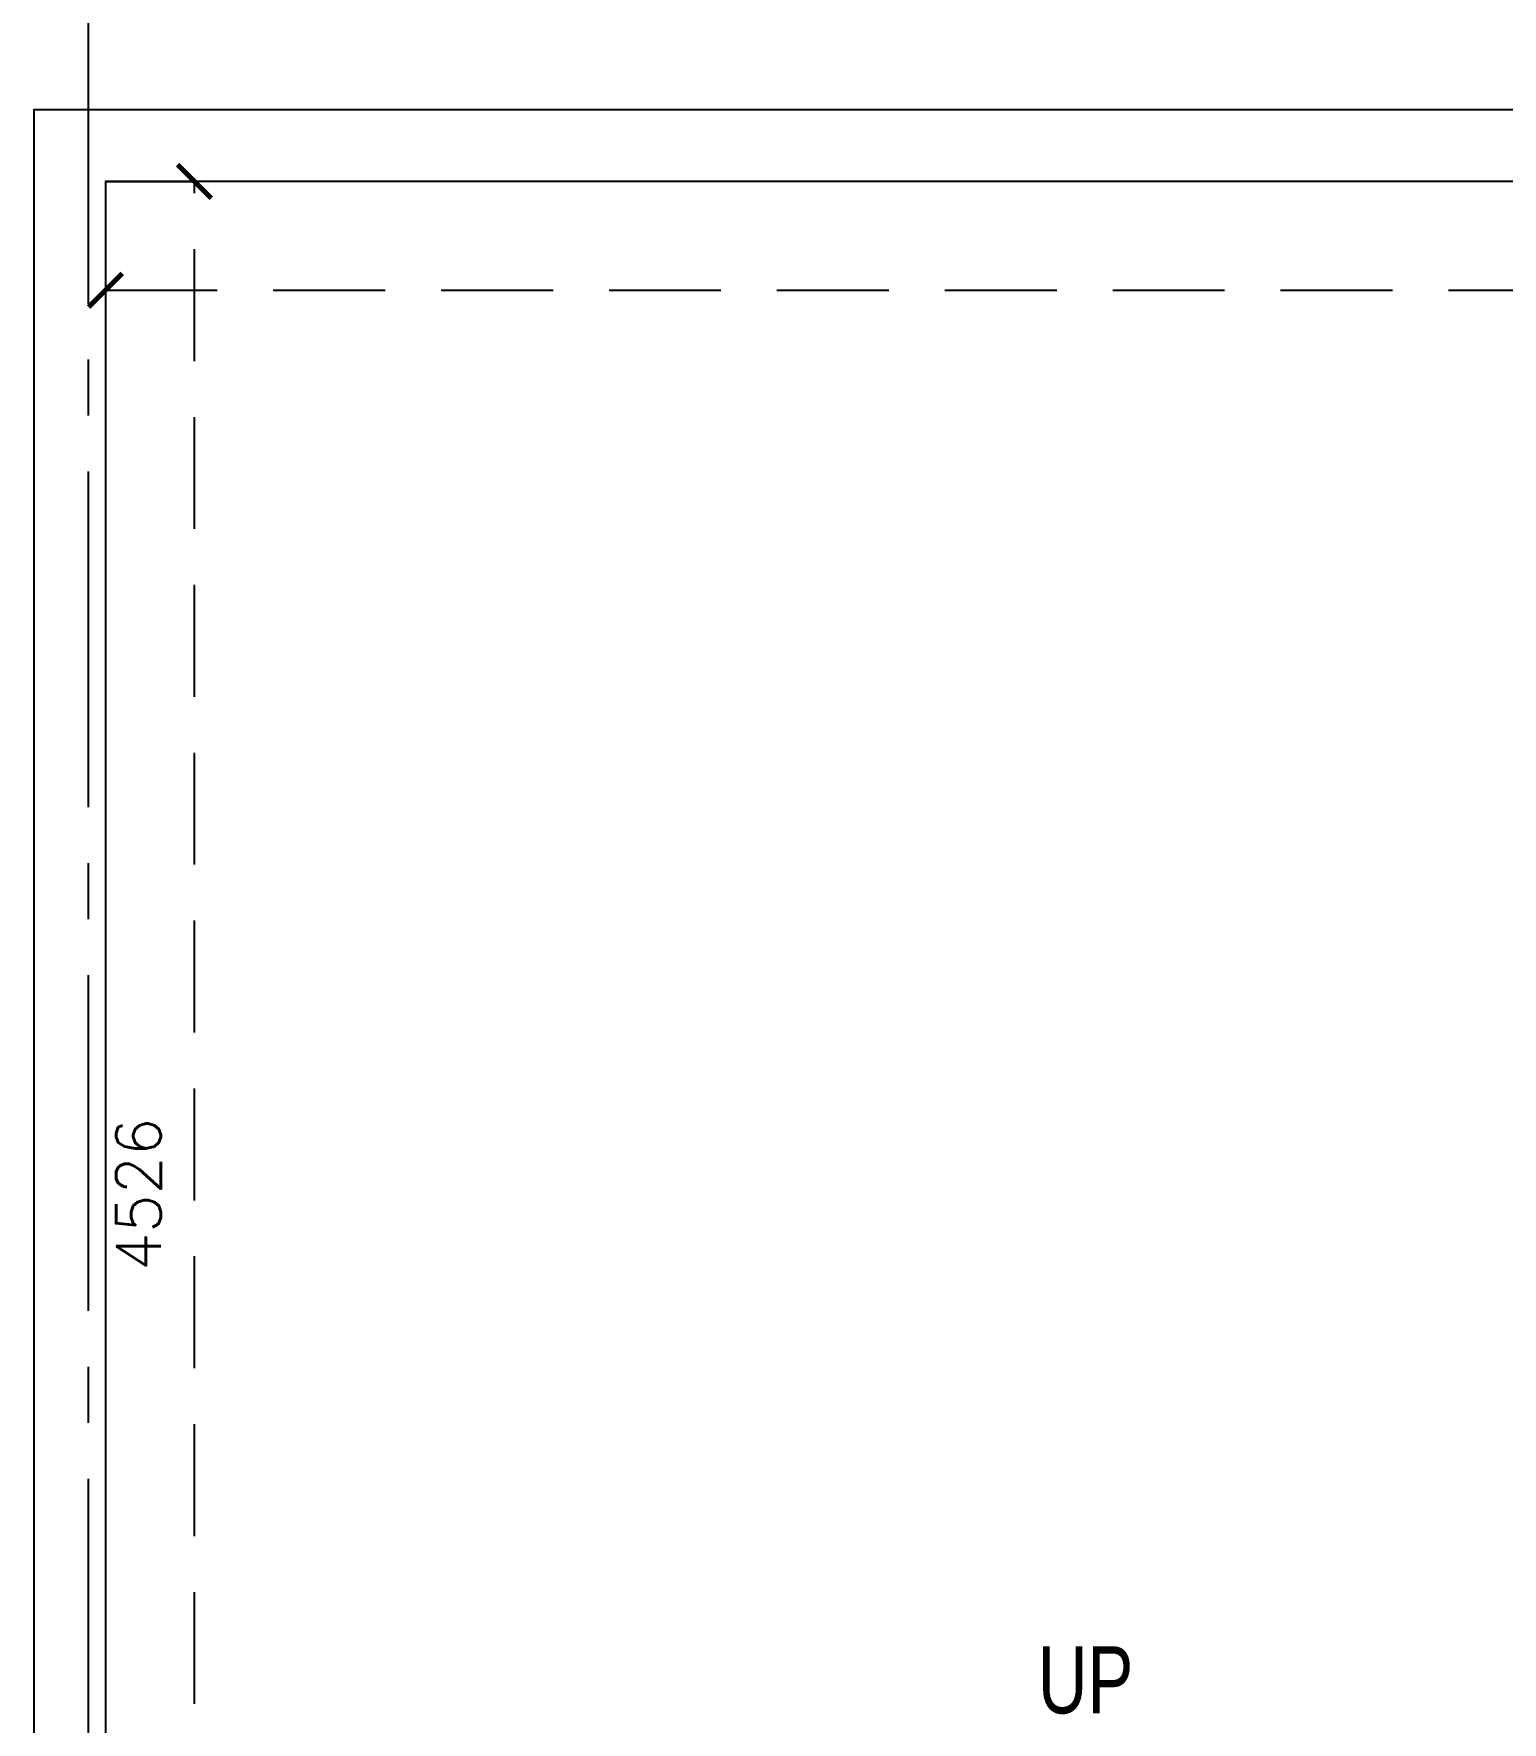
# Model space of a CAD drawing. Header units: millimetres. Extents: x 1180970 to 1231451, y -5737889 to -5695638.
# Drawn here: x 1218415 to 1221695, y -5708852 to -5705080 of the extents above; entities that cross this region are included whole.
import ezdxf

# ---------------------------------------------------------------- set-up
doc = ezdxf.new("R2010")
doc.units = ezdxf.units.MM
doc.header["$LTSCALE"] = 1000
doc.header["$MEASUREMENT"] = 0
for name, pattern in [('AUDIT_D_120904163729-0', [0]), ('T8(T9 IS SIMILAR) - GROUND FLOOR - DIMENSION & TEXTING$0$HIDDEN', [0.375, 0.25, -0.125]), ('T8_REFUGE COLUMNS$0$CENTER2', [1.125, 0.75, -0.125, 0.125, -0.125])]:
    doc.linetypes.add(name, pattern=pattern)
doc.layers.get('0').update_dxf_attribs({"linetype": 'AUDIT_D_120904163729-0'})
for name, color, linetype in [('A-GARDEN PARTITION', 1, 'Continuous'), ('T8(T9 IS SIMILAR) - GROUND FLOOR - DIMENSION & TEXTING$0$A-DIMENSIONS', 2, 'T8(T9 IS SIMILAR) - GROUND FLOOR - DIMENSION & TEXTING$0$HIDDEN'), ('T8_REFUGE COLUMNS$0$A-CENTERLINE', 193, 'T8_REFUGE COLUMNS$0$CENTER2')]:
    doc.layers.add(name, color=color, linetype=linetype)
doc.layers.add('T8(T9 IS SIMILAR) - GROUND FLOOR$0$a-Text', color=4, linetype='Continuous', lineweight=0)
doc.layers.add('T8(T9 IS SIMILAR) - GROUND FLOOR$0$D&W', color=8, linetype='Continuous', lineweight=25)
doc.styles.add('T8(T9 IS SIMILAR) - GROUND FLOOR - DIMENSION & TEXTING$0$Romans 1', font='romans.shx', dxfattribs={"height": 100})
doc.styles.add('T8(T9 IS SIMILAR) - GROUND FLOOR$0$ARIAL ARROW', font='swisscl.ttf')
doc.dimstyles.new('T8(T9 IS SIMILAR) - GROUND FLOOR - DIMENSION & TEXTING$0$ALPINE S', dxfattribs={"dimscale": 0, "dimtxt": 100, "dimasz": 75, "dimexe": 0, "dimexo": 0, "dimgap": 75, "dimtad": 1, "dimdec": 0, "dimzin": 0, "dimdsep": 46, "dimtxsty": 'T8(T9 IS SIMILAR) - GROUND FLOOR - DIMENSION & TEXTING$0$Romans 1', "dimblk": 'T8(T9 IS SIMILAR) - GROUND FLOOR - DIMENSION & TEXTING$0$_ArchTick', "dimcen": 0.09, "dimclrd": 256, "dimclre": 256, "dimclrt": 7, "dimadec": 0, "dimazin": 0, "dimtfac": 1, "dimtdec": 0, "dimtofl": 0, "dimtmove": 1, "dimatfit": 0, "dimldrblk": 'T8(T9 IS SIMILAR) - GROUND FLOOR - DIMENSION & TEXTING$0$_Open90', "dimfxl": 1, "dimtolj": 1, "dimtzin": 0, "dimarcsym": 0})

# ---------------------------------------------------------------- blocks, each defined once
blk = doc.blocks.new('T8_REFUGE COLUMNS')
at = {"layer": 'T8_REFUGE COLUMNS$0$A-CENTERLINE'}
blk.add_line((1218537.1, -5714683.2), (1218537.1, -5698573.6), dxfattribs=at)
blk = doc.blocks.new('T8(T9 IS SIMILAR) - GROUND FLOOR')
at = {"layer": 'T8(T9 IS SIMILAR) - GROUND FLOOR$0$D&W', "linetype": 'ByBlock'}
blk.add_blockref('T8_REFUGE COLUMNS', (0, 0), dxfattribs=at)
at = {"layer": 'T8(T9 IS SIMILAR) - GROUND FLOOR$0$a-Text', "linetype": 'ByBlock', "insert": (1220870.8, -5708834.7, -0.1), "char_height": 150, "width": 821.633, "attachment_point": 9, "style": 'T8(T9 IS SIMILAR) - GROUND FLOOR$0$ARIAL ARROW'}
blk.add_mtext('UP', dxfattribs=at)
blk = doc.blocks.new('T8(T9 IS SIMILAR) - GROUND FLOOR - DIMENSION & TEXTING$0$_ArchTick')
at = {"color": 0, "linetype": 'ByBlock', "const_width": 0.15}
blk.add_lwpolyline([(-0.5, -0.5), (0.5, 0.5)], dxfattribs=at)
blk = doc.blocks.new('*D501')
at = {"layer": 'T8(T9 IS SIMILAR) - GROUND FLOOR - DIMENSION & TEXTING$0$A-DIMENSIONS', "linetype": 'T8(T9 IS SIMILAR) - GROUND FLOOR - DIMENSION & TEXTING$0$HIDDEN', "lineweight": -2, "transparency": 16777216}
for p, q in [((1218574.6, -5705410), (1218773.5, -5705410)), ((1218574.6, -5709936.4), (1218773.5, -5709936.4))]:
    blk.add_line(p, q, dxfattribs=at)
at = {"layer": 'T8(T9 IS SIMILAR) - GROUND FLOOR - DIMENSION & TEXTING$0$A-DIMENSIONS', "lineweight": -2, "transparency": 16777216}
blk.add_line((1218773.5, -5709936.4), (1218773.5, -5705410), dxfattribs=at)
at = {"layer": 'T8(T9 IS SIMILAR) - GROUND FLOOR - DIMENSION & TEXTING$0$A-DIMENSIONS', "linetype": 'ByBlock', "lineweight": -2, "transparency": 16777216, "xscale": 75, "yscale": 75, "zscale": 75}
for p, rotation in [((1218773.5, -5705410), 90), ((1218773.5, -5709936.4), 270)]:
    blk.add_blockref('T8(T9 IS SIMILAR) - GROUND FLOOR - DIMENSION & TEXTING$0$_ArchTick', p, dxfattribs=dict(at, rotation=rotation))
at = {"layer": 'T8(T9 IS SIMILAR) - GROUND FLOOR - DIMENSION & TEXTING$0$A-DIMENSIONS', "color": 7, "linetype": 'ByBlock', "transparency": 16777216, "insert": (1218648.5, -5707673.2), "char_height": 100, "attachment_point": 5, "rotation": 90, "style": 'T8(T9 IS SIMILAR) - GROUND FLOOR - DIMENSION & TEXTING$0$Romans 1'}
blk.add_mtext('\\A1;4526', dxfattribs=at)
blk = doc.blocks.new('T8(T9 IS SIMILAR) - GROUND FLOOR - DIMENSION & TEXTING$0$_Open90')
at = {"color": 0, "linetype": 'ByBlock', "lineweight": -2}
for p, q in [((0, 0), (-1, 0)), ((-0.5, 0.5), (0, 0)), ((0, 0), (-0.5, -0.5))]:
    blk.add_line(p, q, dxfattribs=at)
blk = doc.blocks.new('*D502')
at = {"layer": 'T8(T9 IS SIMILAR) - GROUND FLOOR - DIMENSION & TEXTING$0$A-DIMENSIONS', "linetype": 'T8(T9 IS SIMILAR) - GROUND FLOOR - DIMENSION & TEXTING$0$HIDDEN', "lineweight": -2, "transparency": 16777216}
for p, q in [((1218574.6, -5705410), (1218574.6, -5705653)), ((1225352.3, -5705410.3), (1225352.3, -5705653))]:
    blk.add_line(p, q, dxfattribs=at)
at = {"layer": 'T8(T9 IS SIMILAR) - GROUND FLOOR - DIMENSION & TEXTING$0$A-DIMENSIONS', "lineweight": -2, "transparency": 16777216}
blk.add_line((1218574.6, -5705653), (1225352.3, -5705653), dxfattribs=at)
at = {"layer": 'T8(T9 IS SIMILAR) - GROUND FLOOR - DIMENSION & TEXTING$0$A-DIMENSIONS', "linetype": 'ByBlock', "lineweight": -2, "transparency": 16777216, "xscale": 75, "yscale": 75, "zscale": 75, "rotation": 180}
blk.add_blockref('T8(T9 IS SIMILAR) - GROUND FLOOR - DIMENSION & TEXTING$0$_ArchTick', (1218574.6, -5705653), dxfattribs=at)
at = {"layer": 'T8(T9 IS SIMILAR) - GROUND FLOOR - DIMENSION & TEXTING$0$A-DIMENSIONS', "linetype": 'ByBlock', "lineweight": -2, "transparency": 16777216, "xscale": 75, "yscale": 75, "zscale": 75}
blk.add_blockref('T8(T9 IS SIMILAR) - GROUND FLOOR - DIMENSION & TEXTING$0$_ArchTick', (1225352.3, -5705653), dxfattribs=at)
at = {"layer": 'T8(T9 IS SIMILAR) - GROUND FLOOR - DIMENSION & TEXTING$0$A-DIMENSIONS', "color": 7, "linetype": 'ByBlock', "transparency": 16777216, "insert": (1221963.4, -5705528), "char_height": 100, "attachment_point": 5, "style": 'T8(T9 IS SIMILAR) - GROUND FLOOR - DIMENSION & TEXTING$0$Romans 1', "bg_fill": 3, "box_fill_scale": 1.25, "bg_fill_color": 256, "bg_fill_true_color": 13158600, "bg_fill_transparency": 0}
blk.add_mtext('\\A1;6778', dxfattribs=at)
blk = doc.blocks.new('T8(T9 IS SIMILAR) - GROUND FLOOR - DIMENSION & TEXTING')
at = {"layer": 'T8(T9 IS SIMILAR) - GROUND FLOOR - DIMENSION & TEXTING$0$A-DIMENSIONS', "linetype": 'ByBlock'}
dim = blk.add_linear_dim(base=(1218773.5, -5705410), p1=(1218574.6, -5709936.4, -4.9), p2=(1218574.6, -5705410, -4.9), angle=90, dimstyle='T8(T9 IS SIMILAR) - GROUND FLOOR - DIMENSION & TEXTING$0$ALPINE S', override={"dimscale": 1, "dimfxl": 5, "dimarcsym": 1}, dxfattribs=at)
dim.commit()
dim.dimension.update_dxf_attribs({"geometry": '*D501', "text_midpoint": (1218648.5, -5707673.2)})
dim = blk.add_linear_dim(base=(1225352.3, -5705653), p1=(1218574.6, -5705410, -4.9), p2=(1225352.3, -5705410.3, -4.9), dimstyle='T8(T9 IS SIMILAR) - GROUND FLOOR - DIMENSION & TEXTING$0$ALPINE S', override={"dimscale": 1, "dimfxl": 5, "dimtfill": 1, "dimarcsym": 1}, dxfattribs=at)
dim.commit()
dim.dimension.update_dxf_attribs({"geometry": '*D502', "text_midpoint": (1221963.4, -5705528)})

msp = doc.modelspace()

# ---------------------------------------------------------------- block references
at = {"linetype": 'ByBlock'}
msp.add_blockref('T8(T9 IS SIMILAR) - GROUND FLOOR', (0, 0), dxfattribs=at)

# ---------------------------------------------------------------- next in the draw order: block references
msp.add_blockref('T8(T9 IS SIMILAR) - GROUND FLOOR - DIMENSION & TEXTING', (0, 0), dxfattribs=at)

# ---------------------------------------------------------------- next in the draw order: linework, layer by layer
at = {"layer": 'A-GARDEN PARTITION', "elevation": -4.9}
for points in [[(1225512.8, -5708250.8), (1225512.3, -5705250.3), (1218414.6, -5705250), (1218414.6, -5709736.6)], [(1225352.5, -5708250.6), (1225352.3, -5705410.3), (1218574.6, -5705410), (1218574.6, -5709936.4)]]:
    msp.add_lwpolyline(points, dxfattribs=at)

doc.saveas('drawing.dxf')
